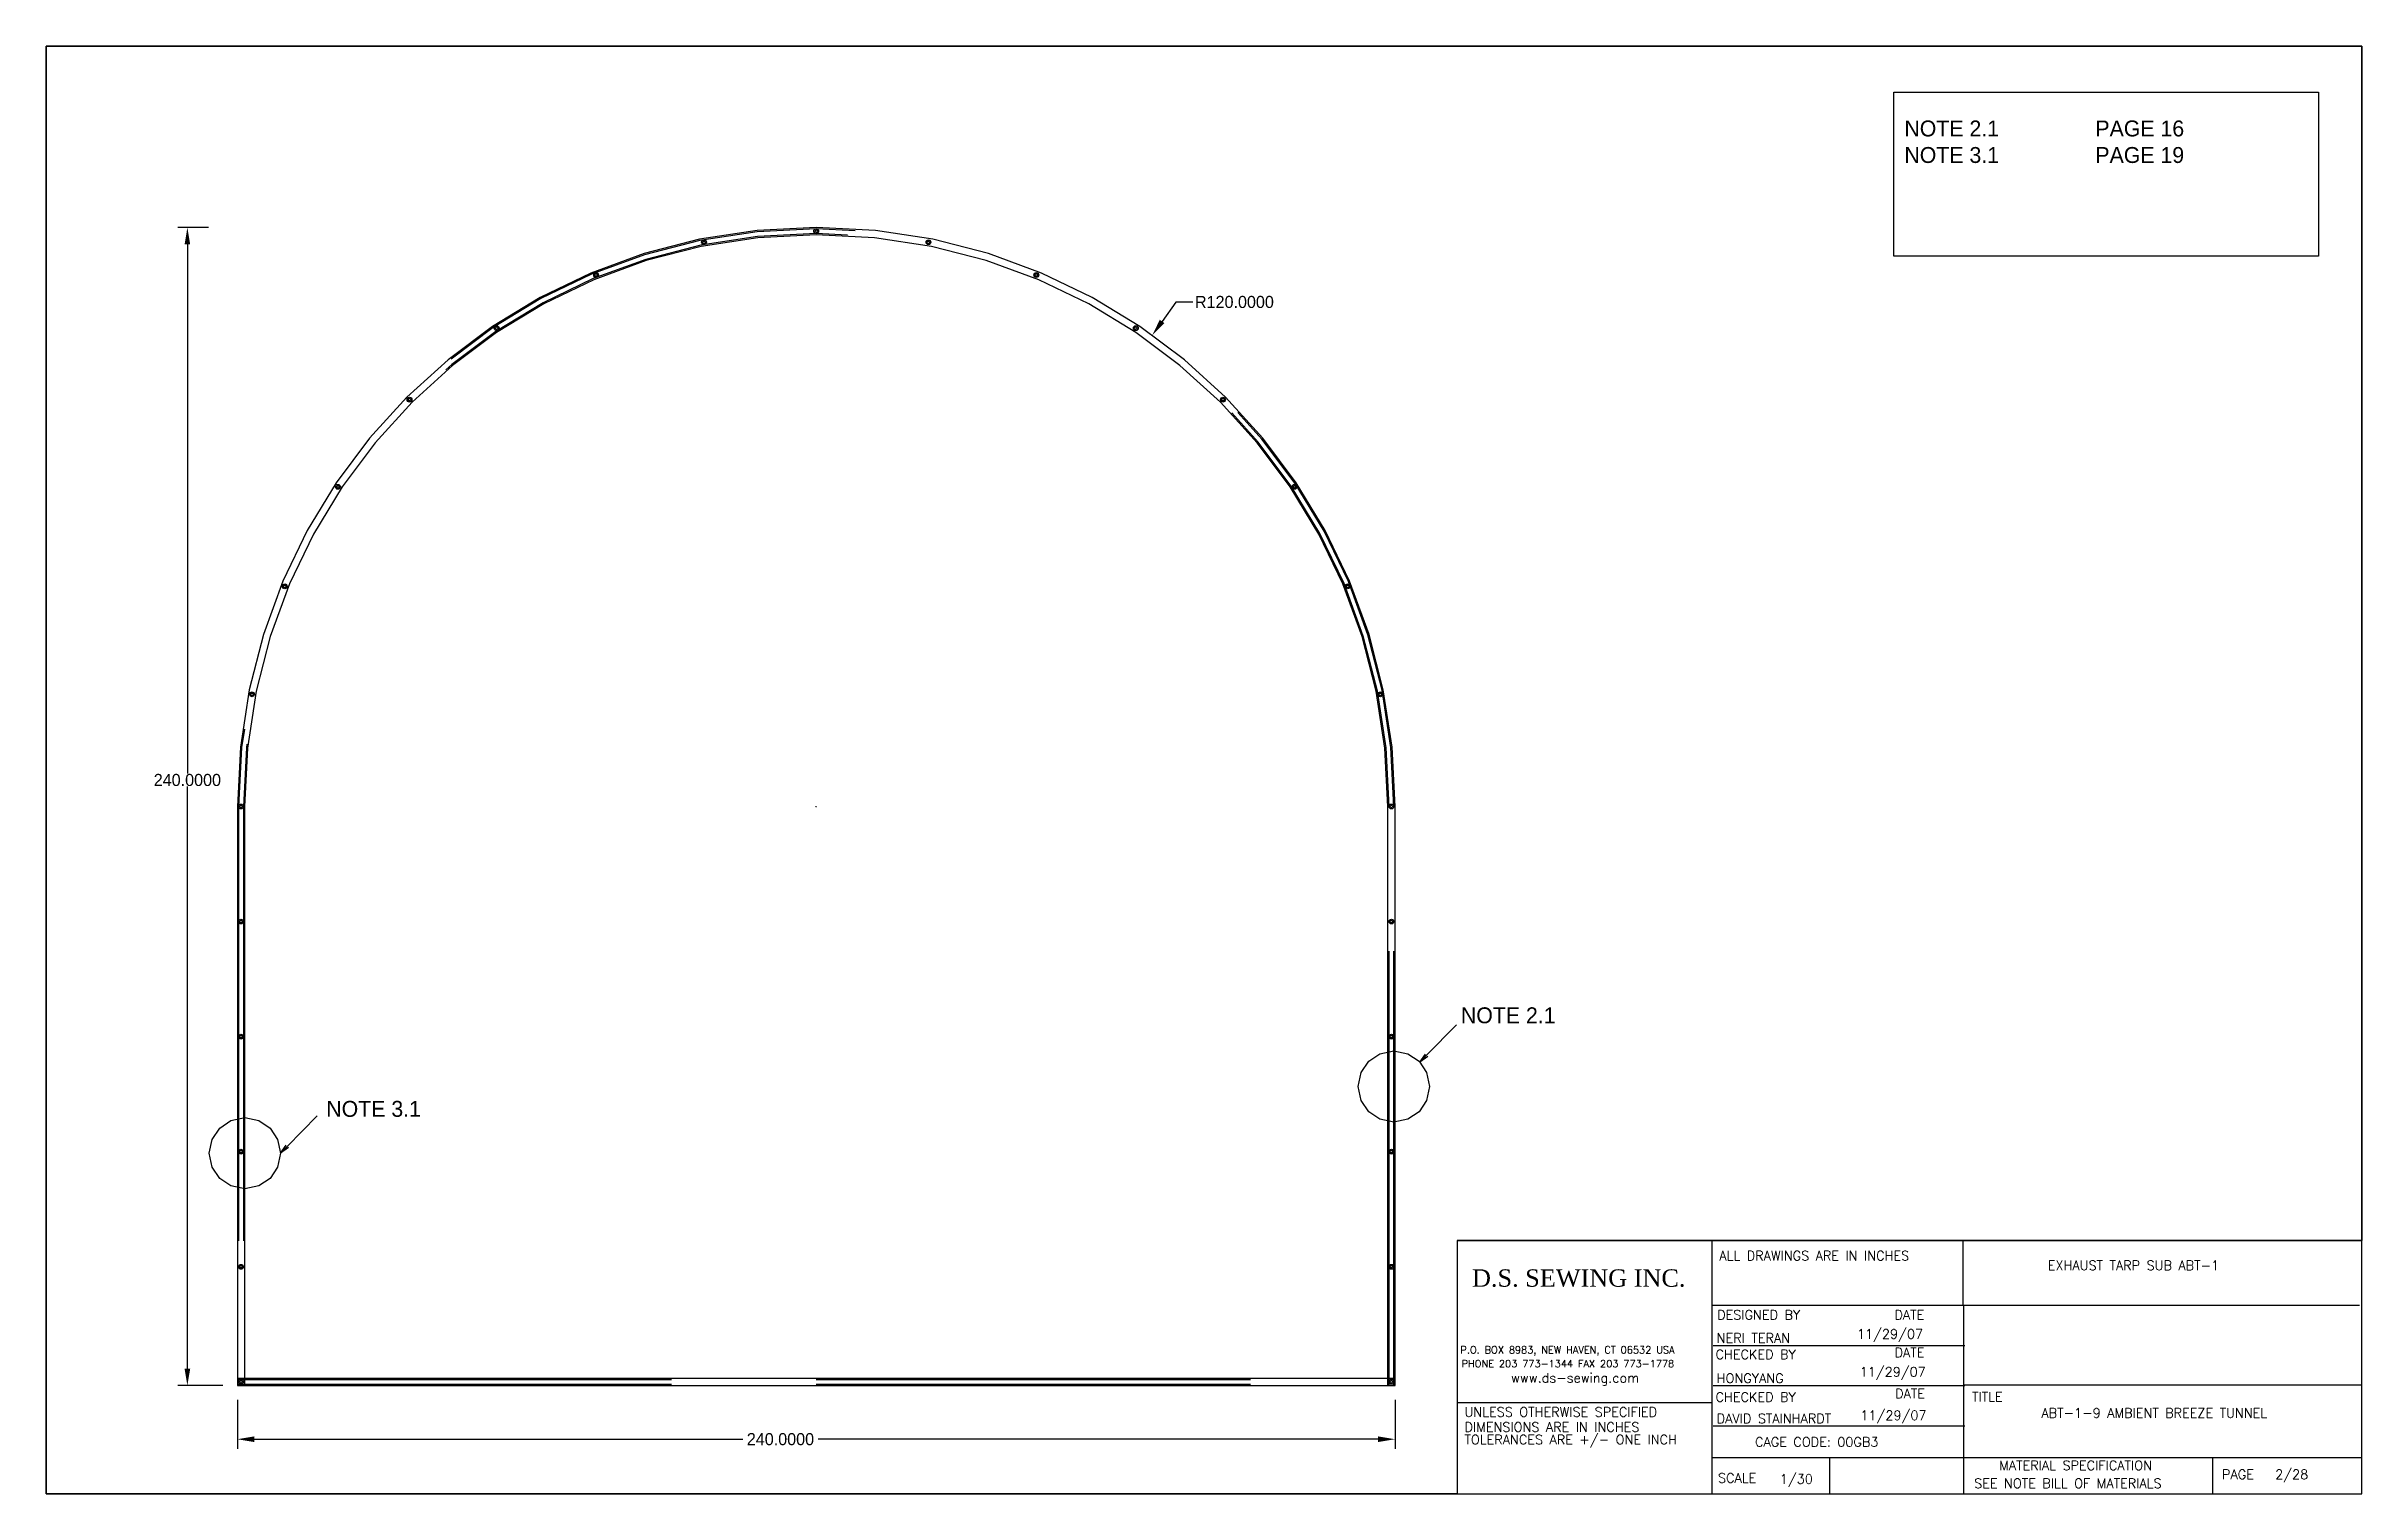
# Paper-space layout 'P2' of a CAD drawing. Header units: inches. Extents: x -62 to 16, y -1703 to 10.
# Drawn here: x 0 to 16, y 0 to 10 of the extents above.
# The model-space entities are those that its viewports show. They can reach past a viewport. Long polylines and large blocks are cut down to what shows.
import ezdxf

# ---------------------------------------------------------------- set-up
doc = ezdxf.new("R2010")
doc.units = ezdxf.units.IN
doc.header["$MEASUREMENT"] = 0
doc.linetypes.add('HIDDEN', pattern=[0.375, 0.25, -0.125])
for name, color, linetype in [('DIMENSION', 7, 'Continuous'), ('GROMMET', 7, 'Continuous'), ('STECH', 7, 'HIDDEN'), ('TEXT', 7, 'Continuous'), ('Title Block', 7, 'Continuous'), ('Viewport', 7, 'Continuous'), ('WEBB', 5, 'Continuous')]:
    doc.layers.add(name, color=color, linetype=linetype)
doc.styles.add('Roman', font='romans')
doc.styles.add('style1', font='txt.shx')
doc.dimstyles.get("Standard").update_dxf_attribs({"dimtxt": 3.5, "dimasz": 3.5, "dimexe": 0.18, "dimexo": 0.0625, "dimgap": 0.09, "dimtad": 0, "dimtih": 1, "dimtoh": 1, "dimdec": 4, "dimzin": 0, "dimdsep": 46, "dimtxsty": 'Standard', "dimcen": 0.09, "dimadec": 0, "dimazin": 0, "dimtfac": 1, "dimtdec": 4, "dimtofl": 0, "dimtmove": 0, "dimatfit": 3, "dimfxl": 0, "dimtolj": 1, "dimtzin": 0, "dimarcsym": 0})

# ---------------------------------------------------------------- blocks, each defined once
blk = doc.blocks.new('*D2')
at = {"layer": 'DEFPOINTS', "color": 0}
for p in [(-352.53, -1453.71), (-112.53, -1453.71), (-112.53, -1464.85)]:
    blk.add_point(p, dxfattribs=at)
at = {"layer": 'DIMENSION', "color": 0, "lineweight": -2}
for p, q in [((-352.53, -1456.71), (-352.53, -1466.85)), ((-112.53, -1456.71), (-112.53, -1466.85)), ((-349.03, -1464.85), (-247.74, -1464.85)), ((-116.03, -1464.85), (-232.14, -1464.85))]:
    blk.add_line(p, q, dxfattribs=at)
at = {"layer": 'DIMENSION', "color": 0}
for points in [[(-349.03, -1464.27), (-349.03, -1465.43), (-352.53, -1464.85)], [(-116.03, -1464.27), (-116.03, -1465.43), (-112.53, -1464.85)]]:
    blk.add_solid(points, dxfattribs=at)
at = {"layer": 'DIMENSION', "color": 0, "insert": (-239.94, -1464.85), "char_height": 2.5, "attachment_point": 5}
blk.add_mtext('\\A1;240.0000', dxfattribs=at)
blk = doc.blocks.new('*D3')
at = {"layer": 'DEFPOINTS', "color": 0}
for p in [(-355.53, -1213.71), (-362.89, -1453.71), (-352.53, -1453.71)]:
    blk.add_point(p, dxfattribs=at)
at = {"layer": 'DIMENSION', "color": 0, "lineweight": -2}
for p, q in [((-358.53, -1213.71), (-364.89, -1213.71)), ((-362.89, -1217.21), (-362.89, -1326.88)), ((-362.89, -1450.21), (-362.89, -1329.56)), ((-355.53, -1453.71), (-364.89, -1453.71))]:
    blk.add_line(p, q, dxfattribs=at)
at = {"layer": 'DIMENSION', "color": 0}
for points in [[(-363.47, -1217.21), (-362.3, -1217.21), (-362.89, -1213.71)], [(-363.47, -1450.21), (-362.3, -1450.21), (-362.89, -1453.71)]]:
    blk.add_solid(points, dxfattribs=at)
at = {"layer": 'DIMENSION', "color": 0, "insert": (-362.89, -1328.22), "char_height": 2.5, "attachment_point": 5}
blk.add_mtext('\\A1;240.0000', dxfattribs=at)
blk = doc.blocks.new('_OPEN')
at = {"color": 0, "linetype": 'ByBlock'}
for p, q in [((-1, 0.17), (0, 0)), ((0, 0), (-1, -0.17)), ((0, 0), (-1, 0))]:
    blk.add_line(p, q, dxfattribs=at)
blk = doc.blocks.new('*D4')
at = {"layer": 'DEFPOINTS', "color": 0}
for p in [(-162.85, -1236), (-232.53, -1333.71)]:
    blk.add_point(p, dxfattribs=at)
at = {"layer": 'DIMENSION', "color": 0, "lineweight": -2}
for p, q in [((-157.96, -1229.14), (-160.82, -1233.15)), ((-154.46, -1229.14), (-157.96, -1229.14)), ((-232.62, -1333.71), (-232.44, -1333.71)), ((-232.53, -1333.8), (-232.53, -1333.62))]:
    blk.add_line(p, q, dxfattribs=at)
at = {"layer": 'DIMENSION', "color": 0}
blk.add_solid([(-161.3, -1232.82), (-160.35, -1233.49), (-162.85, -1236)], dxfattribs=at)
at = {"layer": 'DIMENSION', "color": 0, "insert": (-145.83, -1229.14), "char_height": 2.5, "attachment_point": 5}
blk.add_mtext('\\A1;R120.0000', dxfattribs=at)

msp = doc.modelspace()

# ---------------------------------------------------------------- linework, layer by layer
at = {"layer": 'GROMMET'}
for centre, radius in [((-232.52584, -1214.45695), 0.5), ((-232.52584, -1214.45695), 0.25), ((-255.79036, -1216.74831), 0.5), ((-255.79036, -1216.74831), 0.25), ((-209.26132, -1216.74831), 0.5), ((-209.26132, -1216.74831), 0.25), ((-278.16084, -1223.53432), 0.5), ((-278.16084, -1223.53432), 0.25), ((-186.89084, -1223.53432), 0.5), ((-186.89084, -1223.53432), 0.25), ((-298.77759, -1234.5542), 0.5), ((-298.77759, -1234.5542), 0.25), ((-166.27409, -1234.5542), 0.5), ((-166.27409, -1234.5542), 0.25), ((-316.84832, -1249.38447), 0.5), ((-316.84832, -1249.38447), 0.25), ((-148.20335, -1249.38447), 0.5), ((-148.20335, -1249.38447), 0.25), ((-331.67859, -1267.4552), 0.5), ((-133.37309, -1267.4552), 0.5), ((-331.67859, -1267.4552), 0.25), ((-133.37309, -1267.4552), 0.25), ((-342.69847, -1288.07195), 0.5), ((-342.69847, -1288.07195), 0.25), ((-122.3532, -1288.07195), 0.5), ((-122.3532, -1288.07195), 0.25), ((-349.48448, -1310.44243), 0.5), ((-349.48448, -1310.44243), 0.25), ((-115.56719, -1310.44243), 0.5), ((-115.56719, -1310.44243), 0.25), ((-351.77584, -1333.70695), 0.5), ((-351.77584, -1333.70695), 0.25), ((-351.77584, -1333.70695), 0.25), ((-113.27584, -1333.70695), 0.5), ((-113.27584, -1333.70695), 0.25), ((-351.77584, -1357.55695), 0.5), ((-351.77584, -1357.55695), 0.25), ((-113.27584, -1357.55695), 0.5), ((-113.27584, -1357.55695), 0.25), ((-351.77584, -1381.40695), 0.5), ((-351.77584, -1381.40695), 0.25), ((-113.27584, -1381.40695), 0.5), ((-113.27584, -1381.40695), 0.25), ((-351.77584, -1405.25695), 0.5), ((-351.77584, -1405.25695), 0.25), ((-113.27584, -1405.25695), 0.5), ((-113.27584, -1405.25695), 0.25), ((-351.77584, -1429.10695), 0.5), ((-351.77584, -1429.10695), 0.25), ((-113.27584, -1429.10695), 0.5), ((-113.27584, -1429.10695), 0.25), ((-351.77584, -1452.95695), 0.5), ((-351.77584, -1452.95695), 0.25), ((-113.27584, -1452.95695), 0.5), ((-113.27584, -1452.95695), 0.25)]:
    msp.add_circle(centre, radius, dxfattribs=at)
at = {"layer": 'STECH', "ltscale": 0.015}
for p, q in [((-352.27584, -1333.70695), (-352.27584, -1453.70695)), ((-351.27584, -1333.70695), (-351.27584, -1453.70695)), ((-113.77584, -1453.70695), (-113.77584, -1333.70695)), ((-112.77584, -1453.70695), (-112.77584, -1333.70695)), ((-352.52584, -1452.45695), (-232.52584, -1452.45695)), ((-352.52584, -1453.45695), (-232.52584, -1453.45695)), ((-232.52584, -1452.45695), (-112.52584, -1452.45695)), ((-232.52584, -1453.45695), (-112.52584, -1453.45695))]:
    msp.add_line(p, q, dxfattribs=at)
for radius in [119.75, 118.75]:
    msp.add_arc((-232.52584, -1333.70695), radius, 0, 180, dxfattribs=at)
at = {"layer": 'Title Block'}
for p, q in [((-106.00228, -1385.25363), (-99.79227, -1378.95081)), ((-342.18535, -1404.14425), (-335.97535, -1397.84143))]:
    msp.add_line(p, q, dxfattribs=at)
for centre in [(-112.77584, -1391.73891), (-350.97351, -1405.56292)]:
    msp.add_circle(centre, 7.37842, dxfattribs=at)
at = {"layer": 'WEBB'}
for p, q in [((-352.52584, -1333.70695), (-352.52584, -1453.70695)), ((-351.02584, -1333.70695), (-351.02584, -1453.70695)), ((-114.02584, -1453.70695), (-114.02584, -1333.70695)), ((-112.52584, -1453.70695), (-112.52584, -1333.70695)), ((-352.52584, -1452.20695), (-232.52584, -1452.20695)), ((-352.52584, -1453.70695), (-232.52584, -1453.70695)), ((-232.52584, -1452.20695), (-112.52584, -1452.20695)), ((-232.52584, -1453.70695), (-112.52584, -1453.70695))]:
    msp.add_line(p, q, dxfattribs=at)
for radius in [120, 118.5]:
    msp.add_arc((-232.52584, -1333.70695), radius, 0, 180, dxfattribs=at)

# ---------------------------------------------------------------- block references
at = {"layer": 'Title Block', "xscale": 1.999999999999929, "yscale": 2, "zscale": 2, "rotation": 225.1808005031117}
for p in [(-107.41202, -1386.6723), (-343.5951, -1405.56292)]:
    msp.add_blockref('_OPEN', p, dxfattribs=at)

# ---------------------------------------------------------------- texts
at = {"layer": 'TEXT'}
for s, p in [('NOTE 2.1', (-98.8712, -1378.63366)), ('NOTE 3.1', (-334.09028, -1398.02301))]:
    msp.add_text(s, height=3.3, dxfattribs=at).set_placement(p)
at = {"layer": 'TEXT', "insert": (-6.93551, -1191.51472), "char_height": 3.3, "width": 210.3834797, "attachment_point": 1}
msp.add_mtext('NOTE 2.1^I^IPAGE 16\\PNOTE 3.1^I^IPAGE 19', dxfattribs=at)

# ---------------------------------------------------------------- dimensions: what is measured, and where the dimension line sits
at = {"layer": 'DIMENSION'}
dim = msp.add_linear_dim(base=(-362.88685, -1453.70695), p1=(-355.52584, -1213.70695), p2=(-352.52584, -1453.70695), angle=90, dimstyle='Standard', override={"dimscale": 1, "dimtxt": 2.5, "dimexe": 2, "dimexo": 3, "dimdle": 2}, dxfattribs=at)
dim.commit()
dim.dimension.update_dxf_attribs({"geometry": '*D3', "text_midpoint": (-362.88685, -1328.21881), "dimtype": 160})
dim = msp.add_radius_dim(center=(-232.52584, -1333.70695), mpoint=(-162.85426, -1236.00398), dimstyle='Standard', override={"dimscale": 1, "dimtxt": 2.5, "dimexe": 2, "dimexo": 3, "dimdle": 2}, dxfattribs=at)
dim.commit()
dim.dimension.update_dxf_attribs({"geometry": '*D4', "text_midpoint": (-145.82979, -1229.14263), "dimtype": 164})
dim = msp.add_linear_dim(base=(-112.52584, -1464.84858), p1=(-352.52584, -1453.70695), p2=(-112.52584, -1453.70695), dimstyle='Standard', override={"dimscale": 1, "dimtxt": 2.5, "dimexe": 2, "dimexo": 3, "dimdle": 2}, dxfattribs=at)
dim.commit()
dim.dimension.update_dxf_attribs({"geometry": '*D2', "text_midpoint": (-239.94157, -1464.84858), "dimtype": 160})

psp = doc.layouts.new('P2')

# ---------------------------------------------------------------- linework, layer by layer
at = {"layer": 'TEXT'}
psp.add_lwpolyline([(12.766, 9.683), (15.701, 9.683), (15.701, 8.549), (12.766, 8.549)], close=True, dxfattribs=at)
at = {"layer": 'Title Block'}
for p, q in [((16, 10), (0, 10)), ((0, 10), (0, 0)), ((16, 0), (16, 10)), ((9.75, 1.75), (16, 1.75)), ((11.511, 1.302), (11.511, 1.75)), ((13.245, 1.302), (13.245, 1.75)), ((11.511, 1.302), (11.75, 1.302)), ((11.511, 0), (11.511, 1.302)), ((11.75, 1.302), (13.25, 1.302)), ((13.25, 1.302), (13.707, 1.302)), ((13.25, 0), (13.25, 1.302)), ((13.692, 1.302), (15.984, 1.302)), ((11.518, 1.024), (13.257, 1.024)), ((11.75, 1.024), (13.25, 1.024)), ((11.518, 0.747), (13.257, 0.747)), ((11.75, 0.747), (13.25, 0.747)), ((13.25, 0.752), (16, 0.752)), ((9.75, 0.63), (11.511, 0.63)), ((11.518, 0.469), (13.257, 0.469)), ((11.511, 0.25), (16, 0.25)), ((12.325, 0), (12.325, 0.25)), ((14.971, 0), (14.971, 0.25)), ((0, 0), (16, 0)), ((0, 0), (16, 0))]:
    psp.add_line(p, q, dxfattribs=at)
at = {"layer": 'Viewport'}
psp.add_lwpolyline([(0, 10), (9.88, 10), (9.88, 10), (16, 10), (16, 1.75), (9.75, 1.75), (9.75, 0), (0, 0)], close=True, dxfattribs=at)

# ---------------------------------------------------------------- texts
at = {"layer": 'TEXT', "ltscale": 0.015, "insert": (9.852, 1.55), "char_height": 0.12, "width": 1.77851, "attachment_point": 1, "style": 'style1'}
psp.add_mtext('{\\fTimes New Roman|b0|i0|c0|p18;D.S. SEWING INC.}', dxfattribs=at)
at = {"layer": 'Title Block', "style": 'Roman'}
for s, height, p in [('ALL DRAWINGS ARE IN INCHES', 0.065, (11.561, 1.612)), ('EXHAUST TARP SUB ABT-1', 0.065, (13.831, 1.545)), ('DESIGNED BY', 0.065, (11.546, 1.203)), ('11/29/07', 0.065, (12.512, 1.071)), ('DATE', 0.065, (12.771, 1.203)), ('P.O. BOX 8983, NEW HAVEN, CT 06532 USA', 0.0494, (9.772, 0.969)), ('CHECKED BY', 0.065, (11.535, 0.93)), ('NERI TERAN', 0.065, (11.543, 1.043)), ('DATE', 0.065, (12.772, 0.943)), ('PHONE 203 773-1344 FAX 203 773-1778', 0.0494, (9.78, 0.873)), ('www.ds-sewing.com', 0.065, (10.122, 0.768)), ('HONGYANG', 0.065, (11.543, 0.765)), ('11/29/07', 0.065, (12.531, 0.809)), ('CHECKED BY', 0.065, (11.535, 0.635)), ('DATE', 0.065, (12.776, 0.659)), ('TITLE', 0.065, (13.307, 0.637)), ('UNLESS OTHERWISE SPECIFIED', 0.065, (9.8, 0.532)), ('DIMENSIONS ARE IN INCHES', 0.065, (9.8, 0.428)), ('DAVID STAINHARDT', 0.065, (11.543, 0.487)), ('11/29/07', 0.065, (12.536, 0.509)), ('ABT-1-9 AMBIENT BREEZE TUNNEL', 0.065, (13.787, 0.525)), ('TOLERANCES ARE +/- ONE INCH', 0.065, (9.8, 0.341)), ('CAGE CODE: 00GB3', 0.065, (11.808, 0.325)), ('MATERIAL SPECIFICATION', 0.065, (13.495, 0.163)), ('PAGE', 0.065, (15.035, 0.101)), ('2/28', 0.065, (15.402, 0.101)), ('SCALE', 0.065, (11.552, 0.076)), ('1/30', 0.065, (11.979, 0.069)), ('SEE NOTE BILL OF MATERIALS', 0.065, (13.322, 0.039))]:
    psp.add_text(s, height=height, dxfattribs=at).set_placement(p)

# ---------------------------------------------------------------- viewports
at = {"layer": 'Viewport'}
vp = psp.add_viewport(center=(8, 5), size=(16, 10), view_center_point=(-152.13344, -1326.13797), view_height=300.0000033, dxfattribs=at)
vp.dxf.flags = 0x10000  # cut along an outline
vp.dxf.clipping_boundary_handle = psp.add_lwpolyline([(0, 10), (9.88, 10), (9.88, 10), (16, 10), (16, 1.75), (9.75, 1.75), (9.75, 0), (0, 0)], format="xyb", close=True, dxfattribs={"invisible": 1}).dxf.handle

doc.saveas('drawing.dxf')
